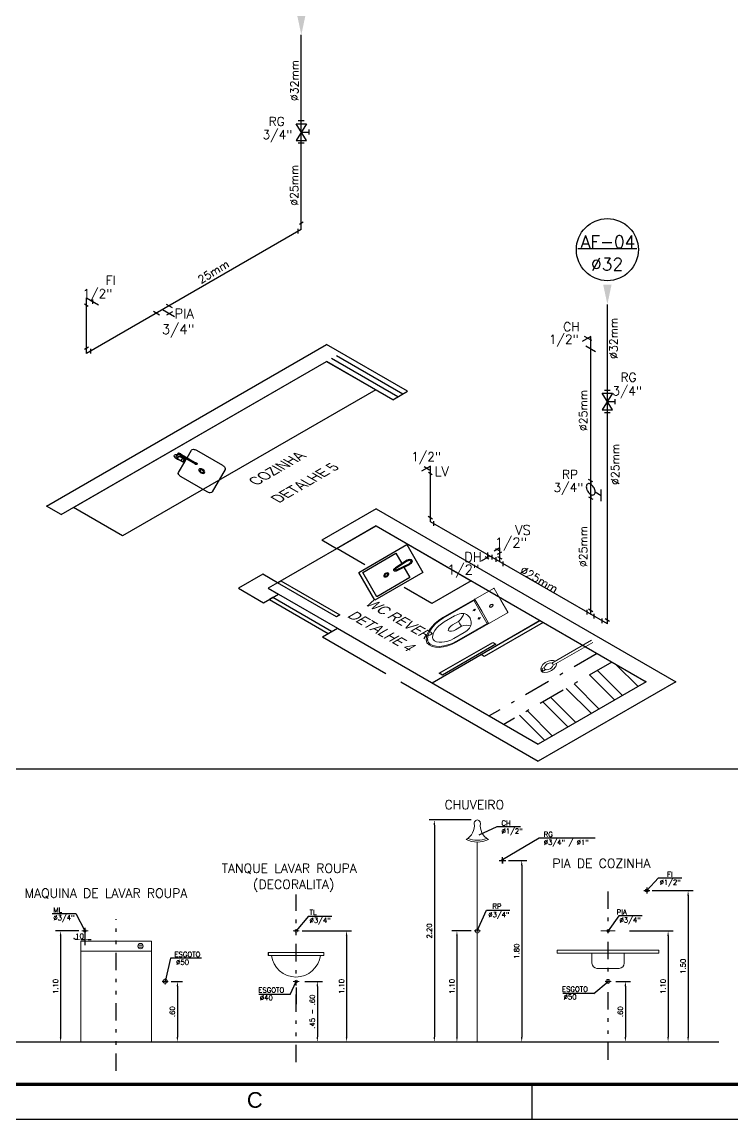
# Model space of a CAD drawing. Extents: x -210 to -126, y -135 to 724.
# Drawn here: x -176.71 to -156.27, y 604.91 to 636.49 of the extents above; entities that cross this region are included whole.
import ezdxf
from ezdxf.enums import TextEntityAlignment as Align

# ---------------------------------------------------------------- set-up
doc = ezdxf.new("R2010")
doc.units = 0
doc.header["$MEASUREMENT"] = 0
for name, pattern in [('CONTINU', [0]), ('DASHDOT2', [0.5, 0.25, -0.125, 0, -0.125]), ('DIVIDE', [1.25, 0.5, -0.25, 0, -0.25, 0, -0.25]), ('HIDDEN2', [0.1875, 0.125, -0.0625])]:
    doc.linetypes.add(name, pattern=pattern)
doc.layers.get('0').update_dxf_attribs({"linetype": 'CONTINUOUS'})
for name, color, linetype in [('02', 8, 'CONTINUOUS'), ('A-PEN-R', 1, 'CONTINUOUS'), ('A-PEN-Y', 2, 'CONTINUOUS'), ('AF', 5, 'CONTINUOUS'), ('CERC02', 3, 'CONTINUOUS'), ('CONEXAO_AG_FRIA', 2, 'CONTINUOUS'), ('CONEXÃO_HIDRÁULICA', 2, 'CONTINUOUS'), ('Diametro', 2, 'CONTINUOUS'), ('E-txt-g', 3, 'CONTINUOUS'), ('LAYER8', 9, 'CONTINUOUS'), ('MOB', 251, 'CONTINUOUS'), ("PRANCHA - PROJETU'S", 7, 'CONTINUOUS'), ('Prumadas_L', 1, 'CONTINUOUS'), ('Prumadas_Q', 3, 'CONTINUOUS'), ('Prumadas_T', 2, 'CONTINUOUS'), ('TEXT', 2, 'CONTINUOUS')]:
    doc.layers.add(name, color=color, linetype=linetype)
for name, color, linetype, lineweight in [('BLOCOS HIDRAULICA', 4, 'CONTINUOUS', 9), ('E-Lay-9', 9, 'CONTINUOUS', 9), ('E-Txt-W', 7, 'CONTINUOUS', 20)]:
    doc.layers.add(name, color=color, linetype=linetype, lineweight=lineweight)
doc.styles.add('ARIAL', font='arial.ttf', dxfattribs={"height": 2})
doc.styles.add('F2', font='swissc.ttf')
doc.styles.add('REG60', font='romans.shx', dxfattribs={"width": 0.8, "height": 0.15})
doc.styles.add('REG80', font='romans.shx', dxfattribs={"width": 0.8, "height": 0.2})
doc.styles.add('ROMANS', font='romans', dxfattribs={"height": 0.1})

# ---------------------------------------------------------------- blocks, each defined once
blk = doc.blocks.new('ADFSGASDFG')
at = {"layer": "PRANCHA - PROJETU'S", "color": 1}
blk.add_line((276.578, 47.946), (360.678, 47.946), dxfattribs=at)
at = {"layer": "PRANCHA - PROJETU'S", "color": 4, "const_width": 0.1}
blk.add_lwpolyline([(279.078, 106.346), (359.678, 106.346), (359.678, 48.946), (279.078, 48.946)], close=True, dxfattribs=at)
at = {"layer": "PRANCHA - PROJETU'S", "color": 50, "linetype": 'Continuous', "style": 'ARIAL'}
blk.add_text('C', height=0.45, dxfattribs=at).set_placement((316.698, 48.496), align=Align.MIDDLE)
blk.add_text('C', height=0.45, dxfattribs=at).set_placement((316.698, 48.496), align=Align.MIDDLE)
blk = doc.blocks.new('vaso-s')
at = {"color": 8}
for start, end in [(0, 180), (180, 0)]:
    blk.add_arc((0.08, 0), 0.0143, start, end, dxfattribs=at)
at = {"layer": 'E-Lay-9', "color": 8}
for p, q in [((0, 0.17), (0, 0)), ((0.4256, 0.175), (0.005, 0.175)), ((0.16, 0.17), (0.16, 0.17)), ((0.16, 0.17), (0.16, 0)), ((0.4256, 0.165), (0.165, 0.165)), ((0.17, 0), (0.17, 0.16)), ((0.4306, 0.12), (0.3459, 0.12)), ((0.2134, 0.06), (0.1891, 0.06)), ((0.2013, 0.0479), (0.2013, 0.0722)), ((0.3406, 0.035), (0.3406, 0)), ((0.3906, 0.035), (0.3406, 0.035)), ((0, -0.17), (0, 0)), ((0.16, -0.17), (0.16, 0)), ((0.17, 0), (0.17, -0.1601)), ((0.2134, -0.06), (0.1891, -0.06)), ((0.2013, -0.0479), (0.2013, -0.0722)), ((0.3406, -0.035), (0.3406, 0)), ((0.3906, -0.035), (0.3406, -0.035)), ((0.4306, -0.12), (0.3459, -0.12)), ((0.4256, -0.175), (0.005, -0.175)), ((0.16, -0.17), (0.16, -0.17)), ((0.4256, -0.165), (0.165, -0.165))]:
    blk.add_line(p, q, dxfattribs=at)
for centre in [(0.2013, 0.06), (0.2013, -0.06)]:
    blk.add_circle(centre, 0.005, dxfattribs=at)
for centre, radius, start, end in [((0.005, 0.17), 0.005, 90, 180), ((0.155, 0.17), 0.005, 0, 90), ((0.165, 0.17), 0.00495, 180, 270), ((0.165, 0.16), 0.00495, 0, 90), ((0.4256, -0.015), 0.19, 4.52806, 90), ((0.4256, -0.015), 0.18, 4.78019, 90), ((0.3459, 0.0375), 0.0825, 90, 163.03545), ((0.3754, 0.1358), 0.1066, 206.93947, 250.96472), ((0.4306, -0.015), 0.135, 6.37937, 90), ((0.518, -0.015), 0.2624, 163.03545, 176.7233), ((0.3906, -0.015), 0.05, 17.4576, 90), ((0.518, 0.015), 0.2624, 183.2767, 196.96455), ((0.3459, -0.0375), 0.0825, 196.96455, 270), ((0.3754, -0.1358), 0.1066, 109.03528, 153.06053), ((0.3906, 0.015), 0.05, 270, 342.5424), ((0.4256, 0.015), 0.19, 270, 355.47194), ((0.4256, 0.015), 0.18, 270, 355.21981), ((0.4306, 0.015), 0.135, 270, 353.62063), ((0.005, -0.17), 0.005, 180, 270), ((0.155, -0.17), 0.005, 270, 0), ((0.165, -0.17), 0.00495, 90, 180), ((0.165, -0.1601), 0.00495, 270, 0)]:
    blk.add_arc(centre, radius, start, end, dxfattribs=at)
blk = doc.blocks.new('Chuveiro')
at = {"layer": 'E-Lay-9', "color": 8}
for p, q in [((-0.0311, 0.0156), (-0.3604, 0.0156)), ((0.0509, 0.0156), (0.0311, 0.0156)), ((0.0509, 0.0156), (0.0509, -0.0156)), ((-0.0311, -0.0156), (-0.3604, -0.0156)), ((0.0509, -0.0156), (0.0311, -0.0156))]:
    blk.add_line(p, q, dxfattribs=at)
blk.add_circle((0, 0), 0.0348, dxfattribs=at)
for centre, radius, start, end in [((0, 0), 0.0624, 194.4775, 165.5225), ((0.0093, 0), 0.0444, 339.42663, 20.57337)]:
    blk.add_arc(centre, radius, start, end, dxfattribs=at)
blk = doc.blocks.new('CUBA QUADRADA-flat-4-flat-1')
at = {"layer": 'MOB'}
blk.add_lwpolyline([(0, -0.2), (0.4, -0.2), (0.4, 0.2), (0, 0.2)], close=True, dxfattribs=at)
blk.add_lwpolyline([(0.1, -0.0255), (0.1, -0.175), (0.375, -0.175), (0.375, 0.175), (0.1, 0.175), (0.1, 0.0255)], dxfattribs=at)
for points in [[(0.155, -0.02), (0.055, -0.03, -1), (0.055, 0.03), (0.155, 0.02, -1)], [(0.155, -0.01), (0.055, -0.02, -1), (0.055, 0.02), (0.155, 0.01, -1)]]:
    blk.add_lwpolyline(points, format="xyb", close=True, dxfattribs=at)
for radius in [0.02, 0.0125]:
    blk.add_circle((0.2375, 0), radius, dxfattribs=at)
blk = doc.blocks.new('TXT-AMB75')
at = {"layer": 'E-txt-g', "style": 'REG80', "width": 0.8, "flags": 8}
blk.add_attdef('TXT', text='', height=0.2, dxfattribs=at).set_placement((0.005, 0.296), align=Align.CENTER)
at = {"layer": 'E-Txt-W', "style": 'REG60', "width": 0.8, "flags": 8}
blk.add_attdef('TXT', text='', height=0.15, dxfattribs=at).set_placement((0.005, 0.027), align=Align.CENTER)
blk = doc.blocks.new('wc2')
at = {"layer": '02', "linetype": 'HIDDEN2'}
h = blk.add_hatch(dxfattribs=at)
h.set_pattern_fill('ANSI32', color=256, scale=0.5, angle=90, style=0)
h.set_pattern_definition([(135, (674.06438, -363.51036), (-0.13258252, -0.13258252), []), (135, (674.06438, -363.42197), (-0.13258252, -0.13258252), [])])
h.paths.add_polyline_path([(0.3283, -1.1194), (0.5757, -1.3669), (1.3536, -0.589), (1.1061, -0.3416)])
h.paths.add_polyline_path([(0.7416, -1.1086), (0.589, -0.9561), (0.441, -1.1042), (0.5935, -1.2567)], flags=24)
at = {"layer": '02', "linetype": 'Continuous'}
for p, q in [((-0.591, 1.5676), (-0.9823, 1.1763)), ((-0.591, 1.5676), (1.5657, -0.589)), ((-0.591, 1.3555), (-0.8762, 1.0703)), ((-0.591, 1.3555), (1.3536, -0.589)), ((-0.8762, 1.0703), (-0.9823, 1.1763)), ((-0.8762, 1.0703), (-1.3005, 0.646)), ((-1.4065, 0.7521), (-1.5809, 0.5777)), ((-1.3005, 0.646), (-1.4065, 0.7521)), ((-1.3005, 0.646), (-1.3688, 0.5777)), ((-1.5809, 0.5777), (-1.4003, 0.397)), ((-1.3688, 0.5777), (-1.2942, 0.5031)), ((-1.4003, 0.397), (-1.2942, 0.5031)), ((-1.2942, 0.5031), (-0.87, 0.0788)), ((-0.976, -0.0272), (-0.87, 0.0788)), ((-0.87, 0.0788), (0.5757, -1.3669)), ((-0.976, -0.0272), (-0.5203, -0.483)), ((-0.4142, -0.589), (0.5757, -1.579)), ((1.3536, -0.589), (0.5757, -1.3669)), ((1.5657, -0.589), (0.5757, -1.579))]:
    blk.add_line(p, q, dxfattribs=at)
at = {"layer": '02'}
blk.add_line((0.5899, 0.1746), (-0.1879, -0.6032), dxfattribs=at)
at = {"layer": '02', "linetype": 'DASHDOT2'}
for p, q in [((1, -0.2355), (0.2222, -1.0133)), ((1.1061, -0.3416), (0.3283, -1.1194))]:
    blk.add_line(p, q, dxfattribs=at)
at = {"layer": '02'}
blk.add_lwpolyline([(-0.6725, 0.8713), (-0.8738, 1.0727), (-0.591, 1.3555), (0.0929, 0.6716), (-0.1899, 0.3888), (-0.3896, 0.5885)], dxfattribs=at)
at = {"layer": '02', "linetype": 'Continuous'}
for points in [[(-1.2766, 0.6699), (-0.8525, 0.2459), (-0.8764, 0.2219), (-1.3005, 0.646)], [(-0.9112, 0.038), (-1.3353, 0.462), (-1.3592, 0.4381), (-0.9351, 0.014)]]:
    blk.add_lwpolyline(points, close=True, dxfattribs=at)
at = {"layer": '02'}
for points in [[(0.5899, 0.1746), (0.6116, 0.1529), (0.1873, -0.2713), (0.1656, -0.2496)], [(0.2488, -0.0969), (0.2717, -0.1199), (-0.1139, -0.5055), (-0.1369, -0.4826)]]:
    blk.add_lwpolyline(points, close=True, dxfattribs=at)
at = {"layer": '02', "xscale": -1, "rotation": 45}
blk.add_blockref('CUBA QUADRADA-flat-4-flat-1', (-0.3118, 0.9491), dxfattribs=at)
at = {"layer": '02', "rotation": 224.9999999999999}
for name, p in [('vaso-s', (0.3076, 0.4287)), ('Chuveiro', (0.6512, -0.3964))]:
    blk.add_blockref(name, p, dxfattribs=at)
at = {"layer": '02'}
ref = blk.add_blockref('TXT-AMB75', (-0.6015, -0.0047), dxfattribs=dict(at, xscale=0.7290000000000001, yscale=0.7290000000000001, zscale=0.7290000000000001, rotation=314.9999999999999))
ref.add_attrib('TXT', 'WC REVER.', dxfattribs={"layer": 'E-txt-g', "color": 2, "height": 0.1, "rotation": 315, "style": 'F2'}).set_placement((-0.4459, 0.1453), align=Align.CENTER)
ref = blk.add_blockref('TXT-AMB75', (-0.7397, -0.146), dxfattribs=dict(at, xscale=0.7290000000000001, yscale=0.7290000000000001, zscale=0.7290000000000001, rotation=314.9999999999999))
ref.add_attrib('TXT', 'DETALHE 4', dxfattribs={"layer": 'E-txt-g', "color": 2, "height": 0.1, "rotation": 315, "style": 'F2'}).set_placement((-0.584, 0.004), align=Align.CENTER)
blk = doc.blocks.new('*U349', base_point=(2541.5, 289.3))
for p, q in [((2535.8, 298.7), (2547.3, 280)), ((2535.8, 280), (2547.3, 298.7)), ((2547.3, 298.7), (2535.8, 298.7)), ((2538.2, 302), (2544.9, 302)), ((2541.5, 289.3), (2532.6, 289.3)), ((2547.3, 280), (2535.8, 280)), ((2538.2, 276.7), (2544.9, 276.7))]:
    blk.add_line(p, q)
at = {"linetype": 'Continuous'}
blk.add_line((2532.6, 286.6), (2532.6, 292.1), dxfattribs=at)
blk = doc.blocks.new('ADH_CXI_RG_A')
for p, q in [((0.0195, 0.0667), (-0.0195, 0.0892)), ((0, 0.078), (0, 0.046)), ((-0.0195, -0.0667), (0.0195, -0.0892)), ((0, -0.046), (0, -0.078)), ((0.0398, -0.023), (0.0937, -0.0541)), ((0.0937, -0.1066), (0.0937, -0.0016))]:
    blk.add_line(p, q)
blk.add_lwpolyline([(0.0398, -0.023, 0.064782), (0.0374, -0.0059, 0.052885), (0.0305, 0.0119, 0.05077), (0.0199, 0.0283, 0.057376), (0.0069, 0.0413, 0.075912), (-0.0069, 0.0493, 0.111921), (-0.0199, 0.0513, 0.1493), (-0.0305, 0.0472, 0.133827), (-0.0374, 0.0373, 0.091621), (-0.0398, 0.023, 0.064782), (-0.0374, 0.0059, 0.052885), (-0.0305, -0.0119, 0.05077), (-0.0199, -0.0283, 0.057376), (-0.0069, -0.0413, 0.075912), (0.0069, -0.0493, 0.111921), (0.0199, -0.0513, 0.1493), (0.0305, -0.0472, 0.133827), (0.0374, -0.0373, 0.091621), (0.0398, -0.023)], format="xyb", close=True)
blk = doc.blocks.new('Cuba coz')
at = {"color": 8}
blk.add_line((7.5, -4.5), (7.5, -2.41), dxfattribs=at)
for points in [[(13.41, -6.5), (13.41, -20, 0.414214), (17.41, -24), (44.41, -24, 0.414214), (48.41, -20), (48.41, 20, 0.414214), (44.41, 24), (17.41, 24, 0.414214), (13.41, 20), (13.41, 0.74)], [(6.7, 1.75), (6, 1.75, 0.546464), (4.41, -0.73, -0.10784), (4.5, -1.15), (4.5, -5.5)], [(11.72, 2.5), (7.96, 2.5, 0.133256), (7.32, 2.33, 0.106756), (6.71, 1.77, 0.082828), (6.34, 0.99, 0.071352), (6.19, 0, 0.071352), (6.34, -0.99, 0.082828), (6.71, -1.77, 0.106756), (7.32, -2.33, 0.133256), (7.96, -2.5), (11.72, -2.5)], [(4.41, -0.73, 0.293273), (6, -1.75), (6.7, -1.75)], [(13.41, -1), (13.41, -4.5, 0.414214)]]:
    blk.add_lwpolyline(points, format="xyb", dxfattribs=at)
for points in [[(11.72, -2.5, 0.133256), (12.36, -2.33, 0.106756), (12.97, -1.77, 0.082828), (13.35, -0.99, 0.071352), (13.49, 0, 0.071352), (13.35, 0.99, 0.082828), (12.97, 1.77, 0.106756), (12.36, 2.33, 0.133256), (11.72, 2.5, 0.133256), (11.08, 2.33, 0.106756), (10.47, 1.77, 0.082828), (10.1, 0.99, 0.071352), (9.95, 0, 0.071352), (10.1, -0.99, 0.082828), (10.47, -1.77, 0.106756), (11.08, -2.33, 0.133256)], [(12.47, 0.75, 0.133256), (12.28, 0.7, 0.106756), (12.1, 0.53, 0.082828), (11.98, 0.3, 0.071352), (11.94, 0, 0.071352), (11.98, -0.3, 0.082828), (12.1, -0.53, 0.106756), (12.28, -0.7, 0.133256), (12.47, -0.75, 0.133256), (12.66, -0.7, 0.106756), (12.85, -0.53, 0.082828), (12.96, -0.3, 0.071352), (13, 0, 0.071352), (12.96, 0.3, 0.082828), (12.85, 0.53, 0.106756), (12.66, 0.7, 0.133256)], [(6, -6.5), (23, -6.5, 1), (23, -4.5), (6, -4.5, 1)]]:
    blk.add_lwpolyline(points, format="xyb", close=True, dxfattribs=at)
for radius in [3, 1.75]:
    blk.add_circle((30.91, 0), radius, dxfattribs=at)
for centre, radius, start, end in [((6, 0), 3.5, 45.58469, 244.62307), ((6, -5.5), 1.5, 41.81031, 318.18969), ((6, 0), 3.5, 295.37693, 314.41531), ((23, -5.5), 1.25, 233.1301, 126.8699)]:
    blk.add_arc(centre, radius, start, end, dxfattribs=at)
blk = doc.blocks.new('cozinha22')
at = {"layer": '02', "linetype": 'Continuous'}
for p, q in [((-1.1047, -0.8926), (0.9112, 1.1234)), ((1.4946, 0.54), (0.9112, 1.1234)), ((1.4593, 0.5047), (0.982, 0.982)), ((-0.9987, -0.9987), (0.9112, 0.9112)), ((1.3885, 0.4339), (0.9112, 0.9112)), ((1.4239, 0.4693), (0.9466, 0.9466)), ((1.3885, 0.4339), (1.4946, 0.54)), ((-0.9987, -0.9987), (-1.1047, -0.8926))]:
    blk.add_line(p, q, dxfattribs=at)
at = {"layer": '02', "linetype": 'CONTINU'}
blk.add_lwpolyline([(1.2648, 0.5577), (-0.5577, -1.2648), (-0.9112, -0.9112), (0.9112, 0.9112)], close=True, dxfattribs=at)
at = {"layer": '02', "xscale": -0.008000000000174623, "yscale": 0.008000000000174623, "zscale": 0.008, "rotation": 134.9999999999999}
blk.add_blockref('Cuba coz', (-0.2012, -0.2414, -5.0677), dxfattribs=at)
at = {"layer": '02'}
ref = blk.add_blockref('TXT-AMB75', (0.7405, -0.6137), dxfattribs=dict(at, xscale=0.729, yscale=0.729, zscale=0.7290000000000001, rotation=44.99999999999999))
ref.add_attrib('TXT', 'COZINHA', dxfattribs={"layer": 'E-txt-g', "color": 2, "height": 0.1, "rotation": 45, "style": 'F2'}).set_placement((0.5905, -0.4581), align=Align.CENTER)
ref = blk.add_blockref('TXT-AMB75', (0.9402, -0.7932), dxfattribs=dict(at, xscale=0.729, yscale=0.729, zscale=0.7290000000000001, rotation=44.99999999999999))
ref.add_attrib('TXT', 'DETALHE 5', dxfattribs={"layer": 'E-txt-g', "color": 2, "height": 0.1, "rotation": 45, "style": 'F2'}).set_placement((0.7902, -0.6376), align=Align.CENTER)
blk = doc.blocks.new('*U351', base_point=(2541.5, 289.3))
for p, q in [((2535.8, 298.7), (2547.3, 280)), ((2535.8, 280), (2547.3, 298.7)), ((2547.3, 298.7), (2535.8, 298.7)), ((2538.2, 302), (2544.9, 302)), ((2541.5, 289.3), (2532.6, 289.3)), ((2547.3, 280), (2535.8, 280)), ((2538.2, 276.7), (2544.9, 276.7))]:
    blk.add_line(p, q)
at = {"linetype": 'Continuous'}
blk.add_line((2532.6, 286.6), (2532.6, 292.1), dxfattribs=at)

msp = doc.modelspace()

# ---------------------------------------------------------------- linework, layer by layer
msp.add_line((-174.9, 610.24), (-174.9, 609.916))
at = {"linetype": 'ByBlock'}
for p, q in [((-175.103, 610.078), (-175.19, 610.078)), ((-175.016, 610.078), (-174.9, 610.078)), ((-174.812, 610.078), (-174.725, 610.078))]:
    msp.add_line(p, q, dxfattribs=at)
for points in [[(-175.103, 610.092), (-175.103, 610.063), (-175.016, 610.078)], [(-174.812, 610.092), (-174.812, 610.063), (-174.9, 610.078)]]:
    msp.add_solid(points, dxfattribs=at)
at = {"layer": 'A-PEN-R'}
msp.add_line((-194.716, 614.991), (-144.531, 614.991), dxfattribs=at)
at = {"layer": 'A-PEN-Y'}
for p, q in [((-172.927, 628.165, -20.271), (-172.754, 628.065, -20.271)), ((-172.566, 628.373, -20.271), (-172.393, 628.273, -20.271)), ((-172.381, 628.153, -20.271), (-172.554, 628.053, -20.271)), ((-174.802, 627.134), (-174.918, 627.067)), ((-174.741, 627.084), (-174.741, 626.951)), ((-165.019, 622.264), (-164.892, 622.191)), ((-164.866, 622.121), (-164.866, 621.988)), ((-163.312, 621.224), (-163.312, 621.09)), ((-163.191, 621.154), (-163.191, 621.021)), ((-163.072, 621.083), (-163.072, 620.95)), ((-163.022, 621.109), (-162.895, 621.036)), ((-162.867, 620.964), (-162.867, 620.831)), ((-160.451, 619.572), (-160.451, 619.439)), ((-160.401, 619.598), (-160.274, 619.525)), ((-160.246, 619.454), (-160.246, 619.32)), ((-160.018, 619.322), (-160.018, 619.189)), ((-159.922, 619.322), (-159.796, 619.249))]:
    msp.add_line(p, q, dxfattribs=at)
at = {"layer": 'AF'}
for p, q in [((-168.671, 630.522), (-168.671, 636.122)), ((-174.86, 626.948), (-174.86, 628.548)), ((-174.86, 628.548), (-174.514, 628.348)), ((-172.664, 628.216, -20.271), (-172.318, 628.016, -20.271)), ((-159.86, 619.164), (-159.86, 628.364)), ((-160.339, 619.44), (-160.339, 627.44)), ((-164.956, 622.106), (-164.956, 623.706)), ((-162.959, 620.951), (-162.959, 621.351))]:
    msp.add_line(p, q, dxfattribs=at)
at = {"layer": 'AF', "linetype": 'Continuous'}
for p, q in [((-168.671, 630.522), (-174.86, 626.948)), ((-160.339, 627.44), (-160.586, 627.297)), ((-164.956, 623.706), (-165.208, 623.561)), ((-159.86, 619.164), (-164.956, 622.106)), ((-162.959, 621.351), (-163.116, 621.261)), ((-163.242, 621.117), (-163.49, 620.974))]:
    msp.add_line(p, q, dxfattribs=at)
at = {"layer": 'BLOCOS HIDRAULICA'}
for p, q in [((-163.605, 610.385), (-163.605, 612.887)), ((-174.987, 610.327), (-174.812, 610.327)), ((-168.909, 610.327), (-168.735, 610.327)), ((-163.697, 610.327), (-163.512, 610.327)), ((-163.605, 610.235), (-163.605, 610.42)), ((-163.605, 607.133), (-163.605, 610.269)), ((-160.044, 610.327), (-159.635, 610.327)), ((-159.928, 610.327), (-159.753, 610.327)), ((-175.016, 610.037), (-175.016, 607.133)), ((-175.016, 610.037), (-172.983, 610.037)), ((-173.373, 609.921), (-173.229, 609.921)), ((-173.373, 609.863), (-173.229, 609.863)), ((-172.983, 610.037), (-172.983, 607.133)), ((-175.016, 609.746), (-172.983, 609.746)), ((-168.023, 609.711), (-169.621, 609.711)), ((-169.621, 609.624), (-168.023, 609.624)), ((-168.023, 609.711), (-168.023, 609.624)), ((-158.379, 609.773), (-161.302, 609.773)), ((-161.302, 609.686), (-161.302, 609.773)), ((-161.302, 609.686), (-158.379, 609.686)), ((-160.304, 609.686), (-160.304, 609.396)), ((-159.377, 609.686), (-159.377, 609.396)), ((-158.379, 609.686), (-158.379, 609.773)), ((-160.159, 609.251), (-159.522, 609.251)), ((-172.677, 608.875), (-172.503, 608.875)), ((-172.59, 608.962), (-172.59, 608.788)), ((-168.909, 608.875), (-168.735, 608.875)), ((-159.928, 608.875), (-159.753, 608.875))]:
    msp.add_line(p, q, dxfattribs=at)
for points in [[(-163.924, 612.959, 0.299855), (-163.692, 613.423, -1.127154), (-163.517, 613.423, 0.299855), (-163.285, 612.959, -0.225434), (-163.924, 612.959)], [(-163.33, 612.988, -0.188676), (-163.873, 612.993)]]:
    msp.add_lwpolyline(points, format="xyb", dxfattribs=at)
for centre, radius in [((-174.9, 610.327), 0.0388), ((-168.822, 610.327), 0.0388), ((-163.605, 610.327), 0.0583), ((-159.841, 610.327), 0.0388), ((-173.301, 609.892), 0.0777), ((-172.59, 608.875), 0.0583), ((-168.822, 608.875), 0.0388), ((-159.841, 608.875), 0.0583)]:
    msp.add_circle(centre, radius, dxfattribs=at)
for centre, radius, start, end in [((-168.827, 609.713), 0.711, 187.145, 352.855), ((-160.159, 609.396), 0.145, 180, 270), ((-159.522, 609.396), 0.145, 270, 0)]:
    msp.add_arc(centre, radius, start, end, dxfattribs=at)
at = {"layer": 'CONEXAO_AG_FRIA'}
for p, q in [((-160.53, 627.453), (-160.317, 627.33)), ((-160.477, 627.171), (-160.201, 627.011)), ((-163.083, 621.341), (-162.976, 621.279)), ((-163.019, 621.176), (-162.9, 621.244)), ((-163.374, 621.102), (-163.268, 621.04))]:
    msp.add_line(p, q, dxfattribs=at)
at = {"layer": 'CONEXÃO_HIDRÁULICA'}
for p, q in [((-168.727, 630.67), (-168.615, 630.735)), ((-168.762, 630.404), (-168.762, 630.534)), ((-174.673, 628.377), (-174.673, 628.506)), ((-174.804, 628.3), (-174.916, 628.365)), ((-165.13, 623.693), (-164.977, 623.604)), ((-164.9, 623.458), (-165.012, 623.523))]:
    msp.add_line(p, q, dxfattribs=at)
at = {"layer": 'LAYER8', "linetype": 'ByBlock'}
for p, q in [((-163.779, 613.522), (-164.987, 613.522)), ((-164.841, 613.376), (-164.841, 607.278)), ((-162.705, 612.36), (-162.181, 612.36)), ((-162.326, 612.215), (-162.326, 607.278)), ((-158.571, 611.489), (-157.39, 611.489)), ((-157.536, 611.344), (-157.536, 607.278)), ((-175.074, 610.327), (-175.746, 610.327)), ((-175.601, 610.182), (-175.601, 607.278)), ((-168.648, 610.327), (-167.223, 610.327)), ((-167.368, 610.182), (-167.368, 607.278)), ((-163.779, 610.327), (-164.336, 610.327)), ((-164.191, 610.182), (-164.191, 607.278)), ((-159.224, 610.327), (-157.967, 610.327)), ((-158.112, 610.182), (-158.112, 607.278)), ((-172.416, 608.875), (-172.093, 608.875)), ((-168.567, 608.875), (-168.065, 608.875)), ((-159.613, 608.875), (-159.196, 608.875)), ((-172.238, 608.73), (-172.238, 607.278)), ((-168.822, 608.701), (-168.822, 608.22)), ((-168.21, 608.73), (-168.21, 607.278)), ((-159.342, 608.73), (-159.342, 607.278))]:
    msp.add_line(p, q, dxfattribs=at)
at = {"layer": 'LAYER8'}
for p, q in [((-163.553, 613.096), (-163.036, 613.331)), ((-163.036, 613.331), (-162.362, 613.331)), ((-162.88, 612.382), (-161.819, 613.008)), ((-161.819, 613.008), (-160.208, 613.008)), ((-162.972, 612.36), (-162.787, 612.36)), ((-162.88, 612.267), (-162.88, 612.453)), ((-162.88, 612.36), (-162.88, 612.267)), ((-158.386, 611.853), (-158.724, 611.489)), ((-158.386, 611.853), (-157.712, 611.853)), ((-158.811, 611.489), (-158.637, 611.489)), ((-158.811, 611.489), (-158.637, 611.489)), ((-158.724, 611.576), (-158.724, 611.402)), ((-175.84, 610.829), (-175.166, 610.829)), ((-175.166, 610.829), (-174.9, 610.327)), ((-163.605, 610.327), (-163.342, 610.924)), ((-163.342, 610.924), (-162.668, 610.924)), ((-159.533, 610.764), (-159.839, 610.327)), ((-158.859, 610.764), (-159.533, 610.764)), ((-168.464, 610.756), (-168.822, 610.327)), ((-168.464, 610.756), (-167.789, 610.756)), ((-174.9, 610.414), (-174.9, 610.24)), ((-172.437, 609.542), (-172.59, 608.875)), ((-171.542, 609.542), (-172.437, 609.542)), ((-169.621, 609.711), (-169.621, 609.624)), ((-168.995, 608.503), (-168.822, 608.875)), ((-160.251, 608.53), (-159.841, 608.875)), ((-168.995, 608.503), (-169.89, 608.503)), ((-160.251, 608.53), (-161.146, 608.53))]:
    msp.add_line(p, q, dxfattribs=at)
at = {"layer": 'LAYER8', "linetype": 'DIVIDE'}
for p, q in [((-159.841, 606.614), (-159.841, 611.599)), ((-168.822, 606.553), (-168.822, 611.377)), ((-173.999, 606.301), (-173.999, 610.666))]:
    msp.add_line(p, q, dxfattribs=at)
at = {"layer": 'LAYER8', "const_width": 0.0436}
msp.add_lwpolyline([(-162.901, 612.36, 1), (-162.858, 612.36, 1)], format="xyb", close=True, dxfattribs=at)
at = {"layer": 'LAYER8', "color": 2}
msp.add_lwpolyline([(-182.412, 607.133), (-181.367, 607.133), (-176.217, 607.133), (-170.876, 607.133), (-166.44, 607.133), (-161.387, 607.133), (-156.649, 607.133)], dxfattribs=at)
at = {"layer": 'LAYER8'}
msp.add_circle((-158.724, 611.489), 0.0388, dxfattribs=at)
at = {"layer": 'LAYER8', "linetype": 'ByBlock'}
for points in [[(-164.866, 613.376), (-164.817, 613.376), (-164.841, 613.522)], [(-162.35, 612.215), (-162.302, 612.215), (-162.326, 612.36)], [(-157.56, 611.344), (-157.511, 611.344), (-157.536, 611.489)], [(-175.625, 610.182), (-175.577, 610.182), (-175.601, 610.327)], [(-167.392, 610.182), (-167.344, 610.182), (-167.368, 610.327)], [(-164.215, 610.182), (-164.167, 610.182), (-164.191, 610.327)], [(-158.136, 610.182), (-158.088, 610.182), (-158.112, 610.327)], [(-172.263, 608.73), (-172.214, 608.73), (-172.238, 608.875)], [(-168.234, 608.73), (-168.186, 608.73), (-168.21, 608.875)], [(-159.366, 608.73), (-159.317, 608.73), (-159.342, 608.875)], [(-175.625, 607.278), (-175.577, 607.278), (-175.601, 607.133)], [(-172.263, 607.278), (-172.214, 607.278), (-172.238, 607.133)], [(-168.234, 607.278), (-168.186, 607.278), (-168.21, 607.133)], [(-167.392, 607.278), (-167.344, 607.278), (-167.368, 607.133)], [(-164.866, 607.278), (-164.817, 607.278), (-164.841, 607.133)], [(-164.215, 607.278), (-164.167, 607.278), (-164.191, 607.133)], [(-162.35, 607.278), (-162.302, 607.278), (-162.326, 607.133)], [(-159.366, 607.278), (-159.317, 607.278), (-159.342, 607.133)], [(-158.136, 607.278), (-158.088, 607.278), (-158.112, 607.133)], [(-157.56, 607.278), (-157.511, 607.278), (-157.536, 607.133)]]:
    msp.add_solid(points, dxfattribs=at)
at = {"layer": "PRANCHA - PROJETU'S", "color": 1}
msp.add_line((-162.031, 605.913), (-162.031, 604.913), dxfattribs=at)
at = {"layer": 'Prumadas_L'}
msp.add_line((-159.011, 629.962), (-160.708, 629.962), dxfattribs=at)
for points in [[(-168.671, 636.122), (-168.551, 636.685), (-168.791, 636.685)], [(-159.86, 628.364), (-159.74, 628.927), (-159.98, 628.927)]]:
    msp.add_solid(points, dxfattribs=at)
at = {"layer": 'Prumadas_Q'}
msp.add_circle((-159.86, 629.939), 0.893, dxfattribs=at)

# ---------------------------------------------------------------- block references
at = {"layer": '02', "linetype": 'Continuous', "xscale": 4, "yscale": 2.3094, "zscale": 4}
msp.add_blockref('wc2', (-164.154, 618.858), dxfattribs=at)
at = {"layer": 'AF', "linetype": 'Continuous', "xscale": 4, "yscale": 2.3094, "zscale": 4}
msp.add_blockref('cozinha22', (-171.589, 624.618), dxfattribs=at)
at = {"layer": 'CONEXAO_AG_FRIA', "xscale": -0.02560000000084983, "yscale": 0.02559999999994034, "zscale": 2.56}
for name, p in [('*U351', (-168.671, 633.322)), ('*U349', (-159.86, 625.564))]:
    msp.add_blockref(name, p, dxfattribs=at)
at = {"layer": 'CONEXÃO_HIDRÁULICA', "xscale": 3.200000000000728, "yscale": 3.199999999999818, "zscale": 3.2}
msp.add_blockref('ADH_CXI_RG_A', (-160.339, 623.04), dxfattribs=at)
at = {"layer": "PRANCHA - PROJETU'S", "color": 1}
msp.add_blockref('ADFSGASDFG', (-486.709, 556.967), dxfattribs=at)

# ---------------------------------------------------------------- texts
at = {"linetype": 'ByBlock', "style": 'ROMANS'}
msp.add_text('.10', height=0.1452, dxfattribs=at).set_placement((-175.086, 610.177), align=Align.MIDDLE_CENTER)
at = {"layer": 'CERC02', "style": 'ROMANS'}
for s, p in [('CH', (-162.909, 613.504)), ('%%C1/2"', (-162.909, 613.276)), ('%%C3/4" / %%C1"', (-161.691, 612.953)), ('RG', (-161.691, 613.181)), ('FI', (-158.14, 612.031)), ('%%C1/2"', (-158.357, 611.803)), ('RP', (-163.17, 611.112)), ('%%C3/4"', (-175.81, 610.779)), ('ML', (-175.81, 611.007)), ('TL', (-168.434, 610.934)), ('%%C3/4"', (-163.289, 610.869)), ('PIA', (-159.593, 610.942)), ('%%C3/4"', (-168.434, 610.706)), ('%%C3/4"', (-159.511, 610.714)), ('ESGOTO', (-172.324, 609.724)), ('%%C50', (-172.278, 609.501)), ('ESGOTO', (-169.91, 608.699)), ('ESGOTO', (-161.167, 608.725)), ('%%C40', (-169.865, 608.476)), ('%%C50', (-161.121, 608.502))]:
    msp.add_text(s, height=0.1452, dxfattribs=at).set_placement(p, align=Align.TOP_LEFT)
at = {"layer": 'CONEXAO_AG_FRIA', "style": 'ROMANS'}
for s, height, p in [('RG', 0.256, (-169.612, 633.5)), ('3/4"', 0.256, (-169.787, 633.122)), ('FI', 0.256, (-174.305, 628.928)), ('1/2"', 0.256, (-174.968, 628.544)), ('PIA', 0.28, (-172.324, 627.958, -20.271)), ('3/4"', 0.28, (-172.687, 627.508, -20.271)), ('CH', 0.256, (-161.132, 627.592)), ('1/2"', 0.256, (-161.542, 627.232)), ('RG', 0.256, (-159.482, 626.137)), ('3/4"', 0.256, (-159.718, 625.745)), ('1/2"', 0.256, (-165.508, 623.85)), ('LV', 0.28, (-164.838, 623.415)), ('RP', 0.256, (-161.165, 623.339)), ('3/4"', 0.256, (-161.41, 622.964)), ('VS', 0.28, (-162.521, 621.728)), ('1/2"', 0.28, (-163.101, 621.368)), ('DH', 0.28, (-163.986, 620.951)), ('1/2"', 0.28, (-164.474, 620.591))]:
    msp.add_text(s, height=height, dxfattribs=at).set_placement(p)
at = {"layer": 'Diametro', "style": 'ROMANS'}
for s, rotation, p in [('%%C32mm', 90, (-168.756, 634.806)), ('%%C25mm', 90, (-168.76, 631.792)), ('%%C32mm', 90, (-159.567, 627.385)), ('%%C25mm', 90, (-160.439, 625.308)), ('%%C25mm', 90, (-159.518, 623.757)), ('%%C25mm', 90, (-160.441, 621.391)), ('%%C25mm', 330, (-161.88, 620.345))]:
    msp.add_text(s, height=0.2304, rotation=rotation, dxfattribs=at).set_placement(p, align=Align.CENTER)
msp.add_text('25mm', height=0.2304, rotation=31.465, dxfattribs=at).set_placement((-171.562, 628.949))
at = {"layer": 'LAYER8', "linetype": 'ByBlock', "style": 'ROMANS'}
for s, p in [('2.20', (-164.987, 610.327)), ('1.80', (-162.471, 609.746)), ('1.50', (-157.681, 609.311)), ('1.10', (-175.746, 608.73)), ('1.10', (-167.513, 608.73)), ('1.10', (-164.336, 608.73)), ('1.10', (-158.257, 608.73)), ('.60', (-172.384, 608.004)), ('.60', (-159.487, 608.004))]:
    msp.add_text(s, height=0.1452, rotation=90, dxfattribs=at).set_placement(p, align=Align.MIDDLE_CENTER)
msp.add_text('.45 - .60', height=0.1452, rotation=90, dxfattribs=at).set_placement((-168.355, 608.004), align=Align.MIDDLE)
at = {"layer": 'Prumadas_T', "style": 'ROMANS'}
for s, p in [('AF-04', (-159.84, 629.988)), ('%%C32', (-159.868, 629.339))]:
    msp.add_text(s, height=0.36, dxfattribs=at).set_placement(p, align=Align.CENTER)
at = {"layer": 'TEXT', "style": 'ROMANS'}
for s, height, p in [('CHUVEIRO', 0.2614, (-164.548, 614.092)), ('PIA DE COZINHA', 0.26136, (-161.443, 612.403)), ('TANQUE LAVAR ROUPA ', 0.26136, (-170.961, 612.262)), ('(DECORALITA)', 0.26136, (-170.061, 611.798)), ('MAQUINA DE LAVAR ROUPA', 0.26136, (-176.634, 611.545))]:
    msp.add_text(s, height=height, dxfattribs=at).set_placement(p, align=Align.TOP_LEFT)

doc.saveas('drawing.dxf')
